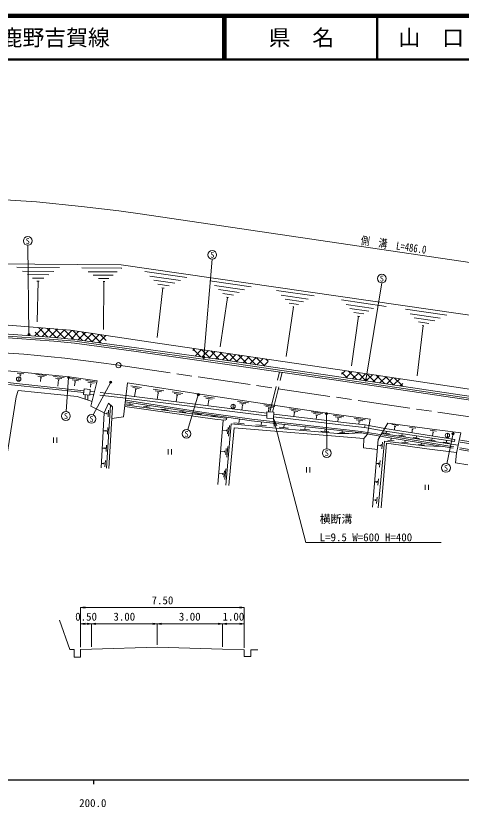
# Model space of a CAD drawing. Units: millimetres at full size, sheet at 1:1000, with parts at other scales. Extents: x 40000 to 680000, y 20000 to 380000.
# Drawn here: x 250204 to 352253, y 198715 to 380000 of the extents above; entities that cross this region are included whole.
import ezdxf
from ezdxf.enums import TextEntityAlignment as Align

# ---------------------------------------------------------------- set-up
doc = ezdxf.new("R2010")
doc.units = ezdxf.units.MM
doc.header["$LTSCALE"] = 1000
doc.linetypes.add('CHAIN', pattern=[18.5, 12, -1.5, 3.5, -1.5])
doc.linetypes.add('DASHED', pattern=[7.5, 6, -1.5])
for name, color, linetype, lineweight in [('M-BGD', 7, 'Continuous', 13), ('M-BMK', 2, 'CHAIN', 13), ('M-BMK-SRVR', 3, 'Continuous', 13), ('M-STR-HTXT', 7, 'Continuous', 13), ('M-STR-STRC', 7, 'Continuous', 13), ('M-TTL', 2, 'Continuous', 140), ('M-TTL-BAND', 7, 'Continuous', 25), ('M-TTL-LINE', 7, 'Continuous', 50)]:
    doc.layers.add(name, color=color, linetype=linetype, lineweight=lineweight)
doc.layers.add('M-TTL-TXT', color=7, linetype='Continuous')
doc.styles.add('ＭＳ ゴシック', font='')
doc.styles.get('ＭＳ ゴシック').set_extended_font_data('MS Gothic')
pattern_1 = [(45, (0, -0), (-898.0256, 898.0256), []), (135, (0, -0), (-898.0256, -898.0256), [])]

# ---------------------------------------------------------------- blocks, each defined once
blk = doc.blocks.new('open_arrow')
at = {"color": 0, "linetype": 'Continuous', "lineweight": -2}
blk.add_lwpolyline([(7.5, 1.25), (0, 0), (7.5, -1.25)], dxfattribs=at)

msp = doc.modelspace()

# ---------------------------------------------------------------- hatches: boundary and pattern name
at = {"layer": 'M-BGD'}
h = msp.add_hatch(dxfattribs=at)
h.set_pattern_fill('USER', color=256, style=0, pattern_type=2)
h.set_pattern_definition(pattern_1)
h.paths.add_polyline_path([(271065, 306736), (262749, 307963), (255078, 308596), (254745, 308624), (254583, 306642), (258987, 306316), (263743, 305880), (270819, 304920)])
h = msp.add_hatch(dxfattribs=at)
h.set_pattern_fill('USER', color=256, style=0, pattern_type=2)
h.set_pattern_definition(pattern_1)
h.paths.add_polyline_path([(290861, 303818), (290616, 302153), (300854, 300698), (307843, 299689), (308074, 301286)])
h = msp.add_hatch(dxfattribs=at)
h.set_pattern_fill('USER', color=256, style=0, pattern_type=2)
h.set_pattern_definition(pattern_1)
h.paths.add_polyline_path([(339016, 296723), (330724, 297953), (324983, 298798), (324749, 297238), (338780, 295130)])
at = {"layer": 'M-STR-HTXT'}
for points in [[(253383, 307184, -1), (253026, 306833, -0.41421), (253030, 307187, -0.41421)], [(293455, 301950, -0.41421), (293452, 301596, -0.41421), (293098, 301600, -1)], [(262108, 296987, -0.41421), (262136, 297339, -0.41421), (262488, 297311, -1)], [(272136, 296261, -0.41421), (272132, 295908, -0.41421), (271779, 295911, -1)], [(330574, 296729, -0.41421), (330571, 296376, -0.41421), (330217, 296379, -1)], [(291794, 293084, -0.41421), (291892, 293424, -0.41421), (292231, 293327, -1)], [(321211, 288666, -1), (321570, 289013, -0.41421), (321564, 288660, -0.41421)], [(350172, 284163, -1), (350592, 284435, -0.41421), (350518, 284089, -0.41421)]]:
    msp.add_hatch(color=256, dxfattribs=at).paths.add_polyline_path(points)

# ---------------------------------------------------------------- linework, layer by layer
at = {"layer": 'M-BGD'}
for p, q in [((250430, 322398), (260243, 322326)), ((251746, 321488), (258904, 321436)), ((266743, 321379), (273424, 321330)), ((279794, 321431), (289387, 320043)), ((252843, 320730), (257788, 320694)), ((254012, 319922), (256598, 319903)), ((255036, 319214), (255557, 319210)), ((255296, 319212), (255104, 309882)), ((267891, 320621), (272487, 320587)), ((269117, 319812), (271487, 319794)), ((270189, 319104), (270612, 319101)), ((270401, 319102), (270315, 308144)), ((280889, 320363), (287908, 319348)), ((281802, 319473), (286676, 318768)), ((294681, 319278), (304127, 317912)), ((283919, 317651), (282611, 306330)), ((282775, 318524), (285362, 318150)), ((283627, 317693), (284212, 317609)), ((295759, 318212), (302634, 317218)), ((296657, 317325), (301390, 316640)), ((298719, 315511), (297056, 304204)), ((297615, 316378), (300063, 316024)), ((298454, 315549), (298901, 315485)), ((309973, 317066), (318539, 315827)), ((311030, 316004), (317226, 315108)), ((311912, 315119), (316133, 314508)), ((312852, 314174), (314966, 313868)), ((324806, 314921), (335038, 313441)), ((325867, 313858), (332162, 312948)), ((313810, 313328), (312141, 301985)), ((313674, 313348), (313945, 313309)), ((326751, 312972), (331107, 312342)), ((327694, 312028), (329982, 311697)), ((333146, 312805), (333169, 312802)), ((333169, 312974), (333174, 312973)), ((339515, 312794), (348934, 311431)), ((328758, 311166), (327084, 299786)), ((328519, 311201), (328998, 311132)), ((340601, 311727), (347443, 310738)), ((341505, 310839), (346201, 310160)), ((343551, 309027), (342155, 297554)), ((342470, 309891), (344875, 309543)), ((343315, 309061), (343715, 309003)), ((265819, 294129), (224627, 298444)), ((252021, 298007), (250528, 298146)), ((251421, 297762), (251073, 297794)), ((251247, 297778), (251212, 297402)), ((257262, 297596), (254773, 297828)), ((256736, 297344), (255243, 297483)), ((261308, 297133), (258819, 297371)), ((265779, 293730), (248513, 295579)), ((250857, 297276), (250857, 296276)), ((256136, 297098), (255787, 297131)), ((255962, 297115), (255883, 296267)), ((260781, 296882), (259288, 297025)), ((260181, 296638), (259832, 296672)), ((260006, 296655), (259864, 295162)), ((265135, 296613), (262663, 296987)), ((264595, 296391), (263112, 296615)), ((263982, 296181), (263636, 296233)), ((263809, 296207), (263658, 295208)), ((268732, 296069), (266260, 296443)), ((268193, 295847), (266709, 296072)), ((267579, 295637), (267233, 295689)), ((267406, 295663), (267294, 294921)), ((279016, 294883), (276545, 295262)), ((278476, 294662), (276994, 294889)), ((277690, 294479), (277426, 292757)), ((277863, 294453), (277517, 294506)), ((284144, 294074), (281673, 294452)), ((283604, 293853), (282122, 294080)), ((282990, 293643), (282644, 293696)), ((288507, 293508), (286036, 293887)), ((266079, 293247), (266085, 292186)), ((266680, 293185), (266686, 291993)), ((307713, 288336), (275381, 292410)), ((307736, 288938), (275450, 293006)), ((282817, 293670), (282578, 292108)), ((287967, 293287), (286485, 293514)), ((287181, 293104), (286944, 291558)), ((287354, 293078), (287008, 293131)), ((295753, 292401), (293280, 292769)), ((295214, 292178), (293730, 292399)), ((294428, 291992), (294227, 290640)), ((294601, 291966), (294255, 292017)), ((271888, 290843), (271019, 276346)), ((272363, 290419), (271519, 276316)), ((275598, 291105), (277085, 290908)), ((276342, 291007), (276395, 291408)), ((279466, 290514), (280953, 290317)), ((280209, 290415), (280270, 290810)), ((284359, 289776), (284410, 290171)), ((299991, 291025), (299991, 290025)), ((303483, 291315), (301010, 291683)), ((302944, 291091), (301461, 291312)), ((302158, 290905), (301974, 289664)), ((302331, 290879), (301985, 290931)), ((309521, 290533), (307048, 290901)), ((308982, 290309), (307499, 290530)), ((308369, 290097), (308023, 290149)), ((308196, 290123), (308066, 289247)), ((270480, 289077), (269722, 276423)), ((271103, 288931), (270473, 288968)), ((271092, 288756), (271113, 289105)), ((271357, 288164), (271447, 289661)), ((283615, 289871), (285103, 289680)), ((287701, 289342), (289189, 289151)), ((288445, 289247), (288483, 289542)), ((291232, 288866), (292720, 288675)), ((291976, 288771), (292011, 288997)), ((294943, 288359), (296431, 288168)), ((295687, 288263), (295711, 288455)), ((315370, 289617), (312897, 289985)), ((314832, 289394), (313348, 289615)), ((314219, 289182), (313872, 289234)), ((314046, 289208), (313897, 288213)), ((320464, 288900), (317992, 289268)), ((319926, 288677), (318442, 288898)), ((319313, 288465), (318966, 288517)), ((319140, 288491), (319007, 287599)), ((325398, 288146), (322922, 288496)), ((297748, 287381), (296455, 272612)), ((299513, 286553), (298298, 272451)), ((300145, 286791), (302533, 286553)), ((301339, 286672), (301434, 287629)), ((306414, 286167), (306494, 286976)), ((324861, 287919), (323375, 288129)), ((324249, 287702), (323903, 287751)), ((324076, 287727), (323973, 287002)), ((330237, 287469), (327761, 287819)), ((329700, 287242), (328215, 287452)), ((329088, 287026), (328742, 287075)), ((328915, 287050), (328832, 286465)), ((270932, 284924), (270233, 284966)), ((270922, 284750), (270943, 285099)), ((271187, 284158), (271276, 285655)), ((298476, 284993), (297546, 285073)), ((298460, 284819), (298491, 285168)), ((298710, 284220), (298839, 285715)), ((298966, 283696), (299181, 286187)), ((300206, 285646), (299045, 272386)), ((300206, 285646), (329964, 283175)), ((305219, 286286), (307608, 286048)), ((310560, 285742), (312652, 285568)), ((311606, 285655), (311669, 286406)), ((315375, 285342), (317466, 285156)), ((316420, 285249), (316476, 285876)), ((320113, 284861), (321906, 284702)), ((321010, 284781), (321062, 285371)), ((324972, 284496), (324971, 284940)), ((329347, 284810), (329309, 284462)), ((330217, 286321), (330124, 285728)), ((334395, 284924), (350756, 282518)), ((350831, 282962), (334722, 285483)), ((335098, 284364), (335164, 284810)), ((337858, 286168), (336371, 286371)), ((337247, 285948), (336901, 285996)), ((337074, 285972), (336959, 285133)), ((341875, 285513), (340389, 285716)), ((341265, 285293), (340918, 285340)), ((341091, 285317), (340980, 284504)), ((346625, 284874), (345138, 285068)), ((346016, 284651), (345669, 284696)), ((345843, 284673), (345701, 283765)), ((258809, 283394), (258809, 282194)), ((259609, 283394), (259609, 282194)), ((324372, 284494), (325572, 284497)), ((351577, 281625), (334045, 284326)), ((334357, 284479), (335840, 284250)), ((350437, 280942), (334984, 283475)), ((350552, 281247), (335057, 283827)), ((336154, 282701), (336220, 283273)), ((337950, 283922), (339432, 283694)), ((338691, 283808), (338764, 284281)), ((341215, 283431), (342698, 283203)), ((341957, 283317), (342031, 283801)), ((344820, 282869), (346303, 282641)), ((345562, 282755), (345641, 283270)), ((349094, 284378), (349094, 283378)), ((350827, 282963), (350756, 282518)), ((270649, 280769), (270670, 281118)), ((270914, 280177), (271003, 281674)), ((298551, 278882), (298766, 281372)), ((333872, 281589), (333136, 281659)), ((334668, 282571), (333222, 267325)), ((333855, 281415), (333888, 281763)), ((335179, 282087), (333920, 267265)), ((334100, 280814), (334241, 282307)), ((335409, 282787), (336899, 282615)), ((338623, 282335), (340113, 282163)), ((339368, 282249), (339426, 282747)), ((342366, 281824), (343856, 281651)), ((343111, 281738), (343157, 282136)), ((348108, 282334), (349591, 282105)), ((348850, 282220), (348937, 282786)), ((270659, 280943), (269995, 280983)), ((285103, 280692), (285103, 279492)), ((285903, 280692), (285903, 279492)), ((298061, 280179), (297125, 280259)), ((298046, 280004), (298076, 280353)), ((298295, 279406), (298424, 280900)), ((270382, 277434), (269784, 277470)), ((270371, 277259), (270392, 277608)), ((270636, 276667), (270726, 278164)), ((333335, 277409), (332779, 277462)), ((333319, 277235), (333352, 277583)), ((333563, 276634), (333704, 278128)), ((297854, 274288), (297983, 275782)), ((298110, 273764), (298325, 276255)), ((316782, 276567), (316782, 275367)), ((317582, 276567), (317582, 275367)), ((297620, 275061), (296677, 275142)), ((297605, 274886), (297635, 275235)), ((333186, 272449), (333328, 273942)), ((332959, 273224), (332423, 273275)), ((332942, 273050), (332975, 273398)), ((343974, 272580), (343974, 271380)), ((344774, 272580), (344774, 271380)), ((332605, 269046), (332068, 269091)), ((332588, 268871), (332621, 269220)), ((332833, 268271), (332974, 269764)), ((262588, 234842), (260188, 241547)), ((263558, 234842), (262588, 234842)), ((263558, 234842), (263558, 233092)), ((265058, 234842), (265058, 233092)), ((302558, 234753), (302558, 233253)), ((304058, 234753), (304058, 233253)), ((304058, 234753), (305672, 234753)), ((265058, 233092), (263558, 233092)), ((302558, 233253), (304058, 233253))]:
    msp.add_line(p, q, dxfattribs=at)
at = {"layer": 'M-BGD', "linetype": 'DASHED'}
for p, q in [((308403, 289235), (310652, 298424)), ((309015, 289212), (311249, 298338)), ((275447, 293006), (267241, 294029)), ((275381, 292410), (267166, 293312)), ((335057, 283827), (329347, 284810)), ((334407, 284922), (330124, 285728)), ((334722, 285483), (330217, 286320)), ((334984, 283475), (329309, 284462)), ((358038, 281802), (350831, 282962)), ((357862, 280031), (350552, 281247)), ((357966, 281358), (350756, 282518)), ((357798, 279636), (350437, 280942))]:
    msp.add_line(p, q, dxfattribs=at)
at = {"layer": 'M-BGD'}
for points in [[(82576, 288939), (104222, 298633), (131977, 308085), (159611, 314970), (204938, 323479), (274365, 322974), (359528, 310657), (427969, 305790), (474057, 303782)], [(265364, 322289), (274308, 322224), (274514, 322194)], [(231398, 310543), (255078, 308596), (262749, 307963), (282692, 305020), (330724, 297953), (370392, 292066), (392016, 288797), (404830, 286908), (410290, 286113), (421032, 284862), (431970, 283531), (436574, 283112), (442216, 282686), (456530, 281676)], [(233881, 308176), (258987, 306316), (263743, 305880), (277860, 303965), (300854, 300698), (323229, 297466), (346268, 294005), (361235, 291792), (373202, 289970), (386095, 288011), (396977, 286454), (406202, 285041), (415694, 283798), (426694, 282560), (435945, 281590), (445390, 280861), (457192, 279970)], [(246240, 306377), (258918, 305469), (263647, 305036), (277743, 303123), (300733, 299857), (323105, 296625), (346143, 293165), (361109, 290952), (373074, 289130), (385971, 287170), (396853, 285613), (406082, 284200), (415591, 282955), (426603, 281715), (435867, 280744), (445325, 280013), (457123, 279123)], [(246267, 306776), (258951, 305867), (263692, 305433), (277798, 303519), (300790, 300253), (323163, 297021), (346202, 293560), (361168, 291347), (373134, 289526), (386030, 287565), (396911, 286008), (406138, 284596), (415639, 283352), (426646, 282113), (435904, 281142), (445355, 280412), (457156, 279522)], [(224049, 300268), (233476, 299635), (245746, 298893), (257792, 297771), (262392, 297331), (268838, 296357)], [(268838, 296357), (267420, 290556), (270480, 289077)], [(275784, 295892), (274887, 288140), (272206, 287786)], [(275784, 295892), (293464, 293182), (321481, 289011), (331428, 287604)], [(248077, 278587), (250283, 292700), (250758, 294165)], [(250758, 294165), (264289, 292764), (267692, 291669)], [(329347, 284810), (304257, 287575), (292839, 289224), (275325, 291927)], [(270480, 289077), (271404, 291273), (272363, 290419)], [(298532, 288048), (298505, 287496), (298138, 287346), (296316, 287507), (275158, 290482)], [(298316, 287852), (282989, 289823), (275201, 290855)], [(329309, 284462), (304213, 287228), (292787, 288877), (275285, 291579)], [(330217, 286321), (326005, 286757), (309300, 288765)], [(329309, 284462), (326529, 284319), (323912, 284313), (314290, 285167), (309037, 285604), (299513, 286553)], [(330124, 285728), (325938, 286161), (309277, 288164)], [(333052, 280673), (329889, 281013), (329964, 283175), (330767, 284159), (331428, 287604)], [(335433, 286695), (333247, 282964), (331927, 267435)], [(335433, 286695), (344984, 285391), (352149, 284455)], [(353798, 277143), (350988, 277570), (351165, 279818), (351587, 281666), (352149, 284455)], [(348127, 281308), (343881, 281507), (334668, 282571)], [(335179, 282087), (344375, 280831), (351193, 279940)], [(265058, 234842), (267558, 234931), (282558, 235404)], [(302558, 234753), (297558, 234931), (282558, 235404)]]:
    msp.add_lwpolyline(points, dxfattribs=at)
for points in [[(265860, 294544), (267274, 294398), (267148, 293136), (265735, 293283)], [(307748, 289259), (309316, 289200), (309262, 287764), (307694, 287823)]]:
    msp.add_lwpolyline(points, close=True, dxfattribs=at)
for centre in [(250857, 296776), (299991, 290525), (349094, 283878)]:
    msp.add_circle(centre, 500, dxfattribs=at)
at = {"layer": 'M-BMK'}
msp.add_lwpolyline([(244250, 303026), (252009, 302493), (261414, 301551), (269232, 300593), (273713, 299964), (406586, 280408)], dxfattribs=at)
at = {"layer": 'M-BMK-SRVR'}
msp.add_circle((273713, 299964), 600, dxfattribs=at)
at = {"layer": 'M-STR-HTXT'}
for p, q in [((253205, 307008), (252931, 327427)), ((293277, 301775), (295220, 324256)), ((330396, 296554), (334069, 318801)), ((262298, 297149), (261754, 289322)), ((271957, 296086), (267920, 288580)), ((292013, 293205), (289591, 285196)), ((321391, 288840), (321456, 280841)), ((350382, 284299), (348973, 277406)), ((265058, 235342), (265058, 244459)), ((302558, 244458), (265058, 244458)), ((302558, 235253), (302558, 244459)), ((265058, 240707), (267558, 240707)), ((267558, 235431), (267558, 240708)), ((267558, 240707), (282558, 240707)), ((282558, 235904), (282558, 240708)), ((282558, 240707), (297558, 240707)), ((297558, 235431), (297558, 240708)), ((297558, 240707), (302558, 240707))]:
    msp.add_line(p, q, dxfattribs=at)
for points in [[(246651, 337944), (254955, 337373), (265287, 336338), (273795, 335296), (278696, 334607), (411682, 315035)], [(309262, 287764), (316678, 259325), (347701, 259325)]]:
    msp.add_lwpolyline(points, dxfattribs=at)
for centre in [(253205, 307008), (293277, 301775), (262298, 297149), (271957, 296086), (330396, 296554), (292013, 293205), (321391, 288840), (350382, 284299)]:
    msp.add_circle(centre, 250, dxfattribs=at)
at = {"layer": 'M-STR-STRC'}
for centre in [(252931, 328427), (295220, 325256), (334069, 319801), (261684, 288324), (267549, 287651), (289325, 284232), (321449, 279841), (348772, 276427)]:
    msp.add_circle(centre, 1000, dxfattribs=at)
at = {"layer": 'M-TTL'}
msp.add_line((680000, 380000), (40000, 380000), dxfattribs=at)
at = {"layer": 'M-TTL-BAND'}
for p, q in [((40000, 205000), (579000, 205000)), ((268000, 205000), (268000, 204000))]:
    msp.add_line(p, q, dxfattribs=at)
at = {"layer": 'M-TTL-LINE'}
for p, q in [((297750, 380000), (297750, 370000)), ((298250, 380000), (298250, 370000)), ((333000, 380000), (333000, 370000)), ((40000, 370000), (680000, 370000))]:
    msp.add_line(p, q, dxfattribs=at)

# ---------------------------------------------------------------- block references
at = {"layer": 'M-STR-HTXT'}
for p, xscale, yscale, rotation in [((309262, 287764), 240, 240, 284.6), ((302558, 244458), 133, 133, 180), ((267558, 240707), 133, 133, 180), ((282558, 240707), 133, 133, 180), ((297558, 240707), 133, 133, 180), ((302558, 240707), 133, 133, 180)]:
    msp.add_blockref('open_arrow', p, dxfattribs=dict(at, xscale=xscale, yscale=yscale, rotation=rotation))
at = {"layer": 'M-STR-HTXT', "xscale": 133, "yscale": 133}
for p in [(265058, 244458), (265058, 240707), (267558, 240707), (282558, 240707), (297558, 240707)]:
    msp.add_blockref('open_arrow', p, dxfattribs=at)

# ---------------------------------------------------------------- texts
at = {"layer": 'M-STR-HTXT', "style": 'ＭＳ ゴシック', "width": 0.8}
msp.add_text('側\u3000溝\u3000L=486.0', height=1833, rotation=351.628, dxfattribs=at).set_placement((336554, 326040), align=Align.BOTTOM_CENTER)
at = {"layer": 'M-STR-HTXT', "style": 'ＭＳ ゴシック'}
for s, p in [(' 横断溝', (318578, 263240)), (' L=9.5 W=600 H=400', (318578, 259074))]:
    msp.add_text(s, height=1833, dxfattribs=at).set_placement(p, align=Align.BOTTOM_LEFT)
for s, p in [('7.50', (283808, 244645)), ('0.50', (266308, 240895)), ('3.00', (275058, 240895)), ('3.00', (290058, 240895)), ('1.00', (300058, 240895))]:
    msp.add_text(s, height=1833, dxfattribs=at).set_placement(p, align=Align.BOTTOM_CENTER)
at = {"layer": 'M-STR-STRC', "style": 'ＭＳ ゴシック'}
for p in [(252931, 328427), (295220, 325256), (334069, 319801), (261684, 288324), (267549, 287651), (289325, 284232), (321449, 279841), (348772, 276427)]:
    msp.add_text('S', height=1320, dxfattribs=at).set_placement(p, align=Align.MIDDLE_CENTER)
at = {"layer": 'M-TTL-BAND', "style": 'ＭＳ ゴシック'}
msp.add_text('200.0', height=1833, dxfattribs=at).set_placement((267844, 198195), align=Align.BOTTOM_CENTER)
at = {"layer": 'M-TTL-TXT', "style": 'ＭＳ ゴシック'}
msp.add_text('主要地方道\u3000鹿野吉賀線', height=3666, dxfattribs=at).set_placement((216734, 375000), align=Align.MIDDLE_LEFT)
for s, p in [('県\u3000名', (315625, 375000)), ('山\u3000口\u3000県', (350375, 375000))]:
    msp.add_text(s, height=3666, dxfattribs=at).set_placement(p, align=Align.MIDDLE_CENTER)

doc.saveas('drawing.dxf')
